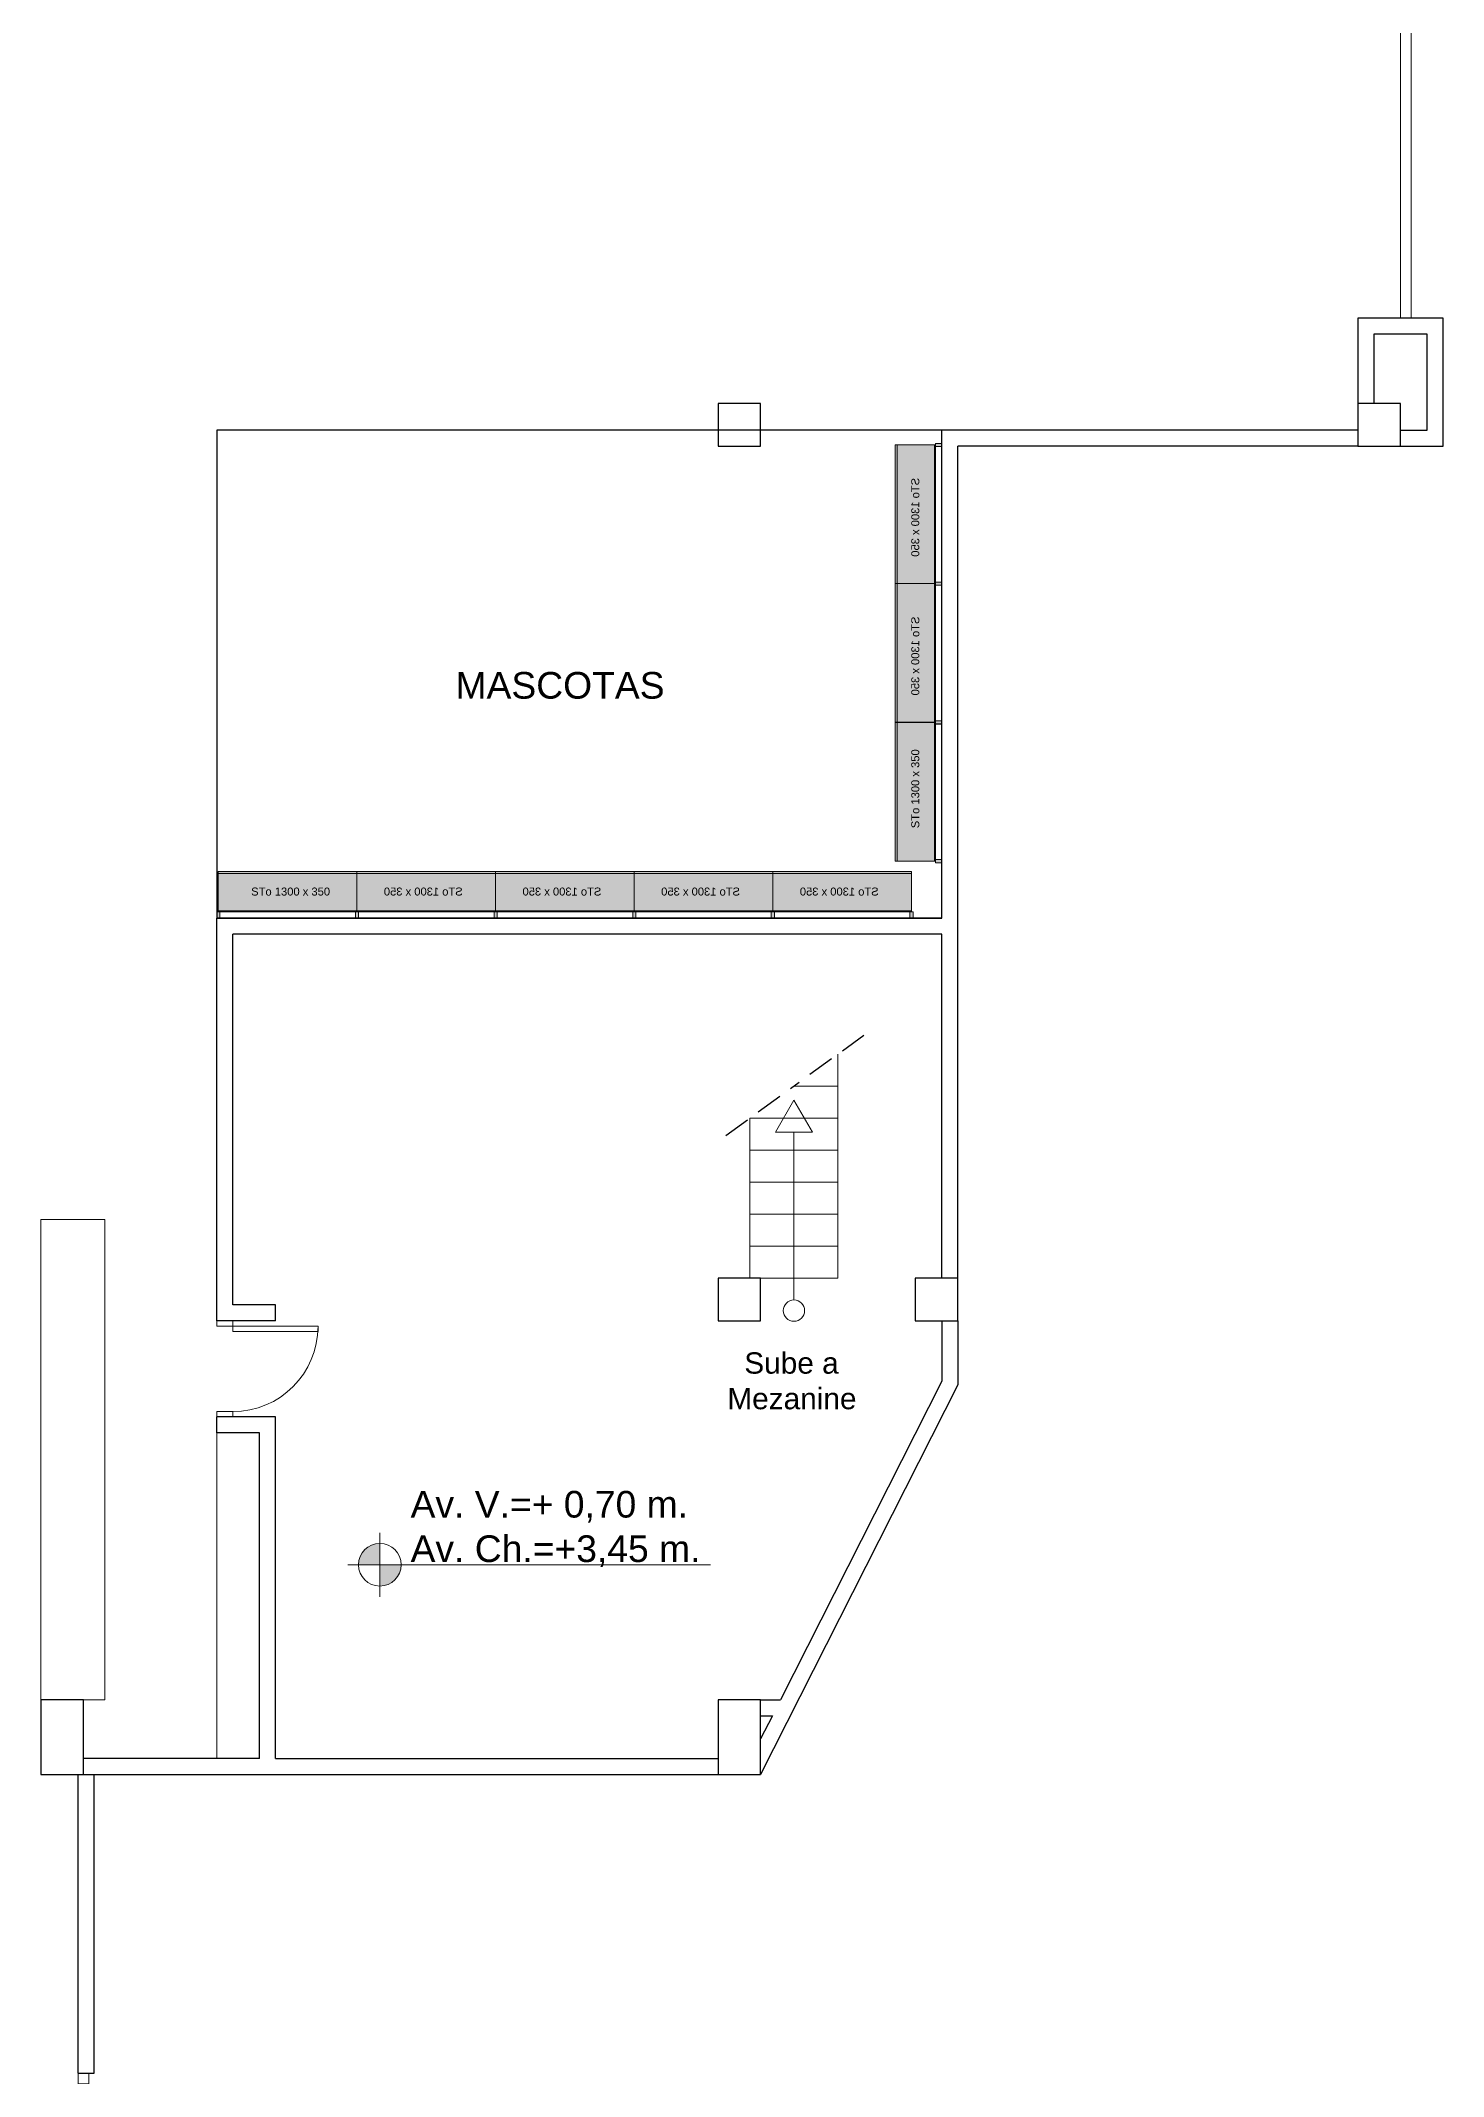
# Model space of a CAD drawing. Header units: millimetres. Extents: x 3075.9 to 3157.7, y 1648.7 to 1706.1.
# Drawn here: x 3143.14 to 3156.29, y 1658.31 to 1677.39 of the extents above; entities that cross this region are included whole.
import ezdxf

# ---------------------------------------------------------------- set-up
doc = ezdxf.new("R2010")
doc.units = ezdxf.units.MM
doc.linetypes.add('MORSE_G2', pattern=[0.875, 0.25, -0.125, 0.25, -0.125, 0, -0.125])
doc.layers.add('-h gondolas', color=7, linetype='Continuous', true_color=0xbfbdbb)
for name, color, linetype, lineweight in [('Carpinteria de aluminio', 4, 'Continuous', 5), ('Carpinteria de madera', 5, 'Continuous', 5), ('Estructura HoAo', 7, 'Continuous', 30), ('Gondolas Hiper', 30, 'Continuous', 0), ('Muebles', 250, 'Continuous', 5), ('Muros de ladrillo', 6, 'Continuous', 30), ('Rampas y gradas', 3, 'Continuous', 0), ('Símbolos', 7, 'Continuous', 0)]:
    doc.layers.add(name, color=color, linetype=linetype, lineweight=lineweight)
doc.layers.add('Línea en vista', color=7, linetype='Continuous', lineweight=5, true_color=0x121212)
doc.layers.add('y_alimentacion', color=7, linetype='Continuous')
doc.styles.add('Arial', font='arial.ttf')
doc.styles.add('Century Gothic', font='GOTHIC.TTF')
doc.styles.get("Standard").update_dxf_attribs({"font": 'arial.ttf'})

# ---------------------------------------------------------------- blocks, each defined once
blk = doc.blocks.new('gondola 1.30')
at = {"layer": '-h gondolas'}
h = blk.add_hatch(color=256, dxfattribs=at)
h.dxf.hatch_style = 1
h.paths.add_polyline_path([(7568.851, 4757.471), (7568.851, 4757.851), (7567.551, 4757.851), (7567.551, 4757.471)])
h.paths.add_polyline_path([(7568.866, 4757.851), (7568.836, 4757.851), (7568.836, 4757.911), (7568.866, 4757.911)])
h.paths.add_polyline_path([(7567.566, 4757.851), (7567.536, 4757.851), (7567.536, 4757.911), (7567.566, 4757.911)])
blk.add_line((7567.551, 4757.841), (7567.551, 4757.491))
at = {"linetype": 'Continuous', "lineweight": 0}
blk.add_line((7568.851, 4757.491), (7567.551, 4757.491), dxfattribs=at)
at = {"linetype": 'Continuous', "lineweight": 0, "flags": 128}
for points in [[(7567.566, 4757.851), (7567.536, 4757.851), (7567.536, 4757.911), (7567.566, 4757.911)], [(7568.866, 4757.851), (7568.836, 4757.851), (7568.836, 4757.911), (7568.866, 4757.911)]]:
    blk.add_lwpolyline(points, close=True, dxfattribs=at)
blk.add_lwpolyline([(7568.851, 4757.851), (7568.851, 4757.841), (7567.551, 4757.841)], dxfattribs=at)
at = {"linetype": 'Continuous', "lineweight": 0}
blk.add_lwpolyline([(7568.851, 4757.471), (7568.851, 4757.851), (7567.551, 4757.851), (7567.551, 4757.471)], close=True, dxfattribs=at)
at = {"layer": 'Gondolas Hiper', "linetype": 'Continuous', "lineweight": 0, "insert": (7567.803, 4757.623), "char_height": 0.075, "attachment_point": 3, "rotation": 180, "line_spacing_factor": 1.031632, "style": 'Century Gothic'}
blk.add_mtext('{\\fArial|b0|i0|c0|p34;\\C7;STo 1300 x 350}', dxfattribs=at)

msp = doc.modelspace()

# ---------------------------------------------------------------- hatches: boundary and pattern name
at = {"layer": 'Símbolos'}
h = msp.add_hatch(color=7, dxfattribs=at)
h.dxf.hatch_style = 1
h.paths.add_polyline_path([(3146.323, 1663.308, 0.414214), (3146.123, 1663.108), (3146.323, 1663.108)])
h.paths.add_polyline_path([(3146.323, 1662.908, 0.414214), (3146.523, 1663.108), (3146.323, 1663.108)])

# ---------------------------------------------------------------- linework, layer by layer
msp.add_lwpolyline([(3144.793, 1669.168), (3151.593, 1669.168), (3151.593, 1673.743), (3144.793, 1673.743)], close=True)
at = {"layer": 'Carpinteria de aluminio'}
for p, q in [((3155.893, 1693.863), (3155.893, 1674.793)), ((3155.993, 1693.863), (3155.993, 1674.793))]:
    msp.add_line(p, q, dxfattribs=at)
msp.add_lwpolyline([(3143.493, 1658.343), (3143.493, 1658.243), (3143.593, 1658.243), (3143.593, 1658.343)], close=True, dxfattribs=at)
at = {"layer": 'Carpinteria de madera'}
for points in [[(3144.793, 1665.393), (3144.793, 1665.343), (3144.943, 1665.343), (3144.943, 1665.393)], [(3144.943, 1665.343), (3144.943, 1665.293), (3145.743, 1665.293), (3145.743, 1665.343)], [(3144.793, 1664.543), (3144.793, 1664.493), (3144.943, 1664.493), (3144.943, 1664.543)]]:
    msp.add_lwpolyline(points, close=True, dxfattribs=at)
msp.add_arc((3144.943, 1665.343), 0.8, 270, 0, dxfattribs=at)
at = {"layer": 'Estructura HoAo'}
for points in [[(3149.493, 1673.993), (3149.493, 1673.593), (3149.893, 1673.593), (3149.893, 1673.993)], [(3155.493, 1673.993), (3155.493, 1673.593), (3155.893, 1673.593), (3155.893, 1673.993)], [(3149.493, 1665.793), (3149.493, 1665.393), (3149.893, 1665.393), (3149.893, 1665.793)], [(3151.343, 1665.793), (3151.343, 1665.393), (3151.743, 1665.393), (3151.743, 1665.793)], [(3143.143, 1661.843), (3143.143, 1661.143), (3143.543, 1661.143), (3143.543, 1661.843)], [(3149.493, 1661.843), (3149.493, 1661.143), (3149.893, 1661.143), (3149.893, 1661.843)]]:
    msp.add_lwpolyline(points, close=True, dxfattribs=at)
at = {"layer": 'Línea en vista'}
msp.add_line((3143.493, 1653.543), (3143.493, 1661.143), dxfattribs=at)
at = {"layer": 'Muebles'}
msp.add_lwpolyline([(3143.743, 1666.343), (3143.743, 1661.843), (3143.143, 1661.843), (3143.143, 1666.343)], close=True, dxfattribs=at)
msp.add_lwpolyline([(3145.193, 1661.843), (3145.193, 1664.343), (3144.793, 1664.343), (3144.793, 1661.293), (3145.193, 1661.293), (3144.793, 1661.293)], dxfattribs=at)
at = {"layer": 'Muros de ladrillo'}
for p, q in [((3156.293, 1674.793), (3155.493, 1674.793)), ((3155.493, 1674.793), (3155.493, 1673.993)), ((3156.143, 1674.643), (3155.643, 1674.643)), ((3155.643, 1674.643), (3155.643, 1673.993)), ((3156.143, 1673.743), (3156.143, 1674.643)), ((3156.293, 1673.593), (3156.293, 1674.793)), ((3155.493, 1673.743), (3151.593, 1673.743)), ((3151.593, 1669.168), (3151.593, 1673.743)), ((3155.893, 1673.743), (3156.143, 1673.743)), ((3155.493, 1673.593), (3151.743, 1673.593)), ((3151.743, 1665.793), (3151.743, 1673.593)), ((3155.893, 1673.593), (3156.293, 1673.593)), ((3144.793, 1665.393), (3144.793, 1669.168)), ((3151.593, 1669.168), (3144.793, 1669.168)), ((3151.593, 1669.018), (3144.943, 1669.018)), ((3144.943, 1665.543), (3144.943, 1669.018)), ((3151.593, 1665.793), (3151.593, 1669.018)), ((3145.343, 1665.543), (3144.943, 1665.543)), ((3145.343, 1665.393), (3145.343, 1665.543)), ((3145.343, 1665.393), (3144.793, 1665.393)), ((3151.593, 1665.393), (3151.593, 1664.829)), ((3151.743, 1665.393), (3151.743, 1664.793)), ((3151.743, 1664.793), (3149.893, 1661.143)), ((3151.593, 1664.829), (3150.08, 1661.843)), ((3144.793, 1664.343), (3144.793, 1664.493)), ((3145.343, 1664.493), (3144.793, 1664.493)), ((3145.193, 1664.343), (3144.793, 1664.343)), ((3145.193, 1661.293), (3145.193, 1664.343)), ((3145.343, 1661.293), (3145.343, 1664.493)), ((3149.893, 1661.843), (3150.08, 1661.843)), ((3149.893, 1661.693), (3150.004, 1661.693)), ((3150.004, 1661.693), (3149.893, 1661.475)), ((3145.193, 1661.293), (3143.543, 1661.293)), ((3145.343, 1661.293), (3149.493, 1661.293)), ((3143.493, 1658.343), (3143.493, 1661.143)), ((3143.543, 1661.143), (3149.493, 1661.143)), ((3143.643, 1658.343), (3143.643, 1661.143)), ((3143.493, 1658.343), (3143.643, 1658.343))]:
    msp.add_line(p, q, dxfattribs=at)
at = {"layer": 'Rampas y gradas'}
for p, q in [((3151.443, 1669.018), (3149.793, 1669.018)), ((3150.618, 1667.893), (3150.618, 1665.793)), ((3150.618, 1667.593), (3150.205, 1667.593)), ((3149.793, 1665.793), (3149.793, 1667.293)), ((3150.618, 1667.293), (3149.793, 1667.293)), ((3150.618, 1666.993), (3149.793, 1666.993)), ((3150.618, 1666.693), (3149.793, 1666.693)), ((3150.618, 1666.393), (3149.793, 1666.393)), ((3150.618, 1666.093), (3149.793, 1666.093)), ((3150.618, 1665.793), (3149.793, 1665.793))]:
    msp.add_line(p, q, dxfattribs=at)
at = {"layer": 'Símbolos', "linetype": 'MORSE_G2', "lineweight": 30}
msp.add_line((3150.861, 1668.07), (3149.55, 1667.117), dxfattribs=at)
at = {"layer": 'Símbolos'}
for p, q in [((3150.205, 1665.59), (3150.205, 1667.164)), ((3146.323, 1663.408), (3146.323, 1662.808)), ((3146.023, 1663.108), (3149.423, 1663.108))]:
    msp.add_line(p, q, dxfattribs=at)
msp.add_lwpolyline([(3150.205, 1667.464), (3150.032, 1667.164), (3150.379, 1667.164)], close=True, dxfattribs=at)
for centre, radius in [((3150.205, 1665.49), 0.1), ((3146.323, 1663.108), 0.2)]:
    msp.add_circle(centre, radius, dxfattribs=at)

# ---------------------------------------------------------------- block references
at = {"layer": 'Gondolas Hiper', "linetype": 'Continuous', "lineweight": 0, "xscale": -1}
for p, rotation in [((-1606.318, -5895.246), 270), ((-1606.318, -5896.546), 270), ((-4421.443, 6427.079), 180), ((-4420.143, 6427.079), 180), ((-4418.843, 6427.079), 180), ((-4417.543, 6427.079), 180)]:
    msp.add_blockref('gondola 1.30', p, dxfattribs=dict(at, rotation=rotation))
at = {"layer": 'Gondolas Hiper', "linetype": 'Continuous', "lineweight": 0}
for p, rotation in [((-1606.318, 9238.555), 269.9999999999999), ((10713.659, 6427.079), 180)]:
    msp.add_blockref('gondola 1.30', p, dxfattribs=dict(at, rotation=rotation))

# ---------------------------------------------------------------- texts
at = {"layer": 'Símbolos', "attachment_point": 1}
for s, width, insert, char_height in [('\\pi0.11733;Sube a \\P\\pi-0.041677;Mezanine', 1.09577, (3149.622, 1665.099), 0.2), ('Av. V.=+ 0,70 m.\\PAv. Ch.=+3,45 m.', 3.12896, (3146.611, 1663.8), 0.25)]:
    msp.add_mtext_dynamic_manual_height_columns(s, width=width, gutter_width=12.5, heights=[0], dxfattribs=dict(at, insert=insert, char_height=char_height))
at = {"layer": 'y_alimentacion', "color": 7, "insert": (3148.012, 1671.35), "char_height": 0.25, "width": 3.01462, "attachment_point": 5, "line_spacing_factor": 0.970363, "style": 'Arial'}
msp.add_mtext('MASCOTAS', dxfattribs=at)

doc.saveas('drawing.dxf')
